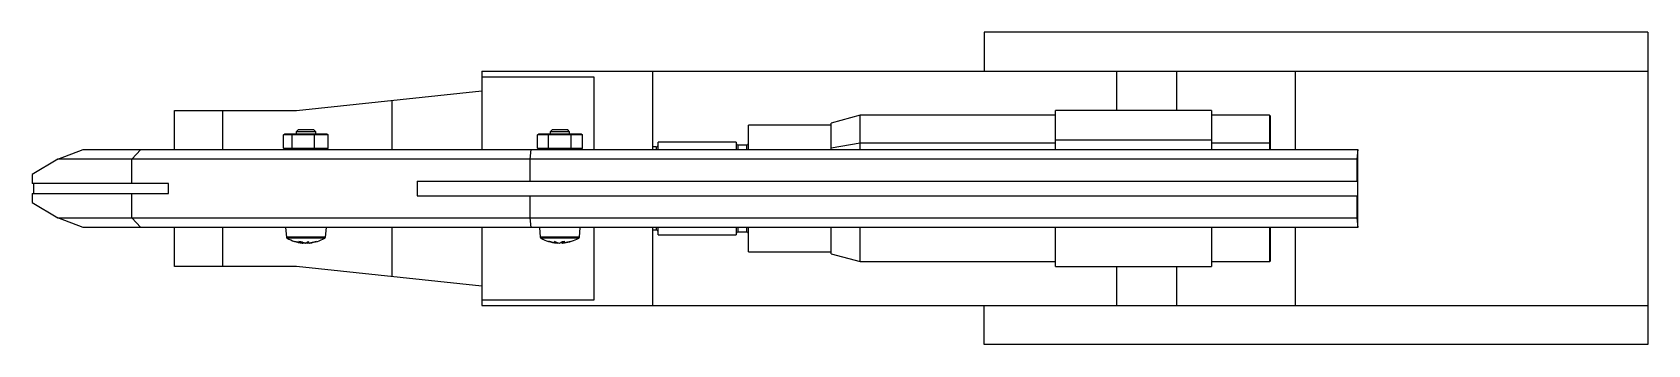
# Paper-space layout '_Top' of a CAD drawing. Header units: millimetres. Extents: x -104 to 61, y -68 to -36.
import ezdxf

# ---------------------------------------------------------------- set-up
doc = ezdxf.new("R2010")
doc.units = ezdxf.units.MM

psp = doc.layouts.new('_Top')

# ---------------------------------------------------------------- linework, layer by layer
at = {"color": 7, "linetype": 'Continuous', "lineweight": 25}
for p, q in [((61.35, -36.39), (-6.65, -36.39)), ((-6.65, -36.39), (-6.65, -40.39)), ((61.35, -36.39), (61.35, -68.39)), ((-58.15, -40.39), (61.35, -40.39)), ((-58.15, -40.39), (-58.15, -48.39)), ((-46.65, -40.98), (-58.15, -40.98)), ((-46.65, -48.39), (-46.65, -40.98)), ((-40.65, -40.39), (-40.65, -48.39)), ((6.93, -44.39), (6.93, -40.39)), ((13.05, -40.39), (13.05, -44.39)), ((25.2, -40.39), (25.2, -48.39)), ((-77.15, -44.39), (-58.15, -42.39)), ((-89.65, -44.39), (-77.15, -44.39)), ((-89.65, -48.39), (-89.65, -44.39)), ((-84.7, -48.39), (-84.7, -44.39)), ((-67.38, -43.37), (-67.38, -48.39)), ((16.64, -44.39), (0.64, -44.39)), ((0.64, -48.39), (0.64, -44.39)), ((16.64, -44.39), (16.64, -48.39)), ((-22.36, -45.92), (-30.83, -45.92)), ((-30.83, -48.39), (-30.83, -45.92)), ((-19.36, -44.89), (-22.36, -45.7)), ((-22.36, -48.39), (-22.36, -45.7)), ((0.64, -44.89), (-19.36, -44.89)), ((-19.36, -48.39), (-19.36, -44.89)), ((22.59, -44.89), (16.64, -44.89)), ((22.59, -44.89), (22.59, -48.39)), ((22.64, -44.94), (22.64, -48.39)), ((-78.47, -46.91), (-78.33, -46.79)), ((-73.89, -46.91), (-78.47, -46.91)), ((-78.47, -48.27), (-78.47, -46.91)), ((-78.33, -46.79), (-74.03, -46.79)), ((-77.5, -46.79), (-77.58, -46.91)), ((-77.58, -48.27), (-77.58, -46.91)), ((-76.98, -46.39), (-77.18, -46.59)), ((-77.18, -46.59), (-77.18, -46.79)), ((-75.18, -46.59), (-77.18, -46.59)), ((-75.38, -46.39), (-76.98, -46.39)), ((-75.18, -46.59), (-75.38, -46.39)), ((-75.34, -46.79), (-75.29, -46.91)), ((-75.29, -48.27), (-75.29, -46.91)), ((-75.18, -46.79), (-75.18, -46.59)), ((-74.03, -46.79), (-73.89, -46.91)), ((-73.89, -48.27), (-73.89, -46.91)), ((-52.46, -46.91), (-52.32, -46.79)), ((-47.84, -46.91), (-52.46, -46.91)), ((-52.46, -48.27), (-52.46, -46.91)), ((-52.32, -46.79), (-47.98, -46.79)), ((-51.24, -46.79), (-51.31, -46.91)), ((-51.31, -48.27), (-51.31, -46.91)), ((-50.95, -46.39), (-51.15, -46.59)), ((-51.15, -46.59), (-51.15, -46.79)), ((-49.15, -46.59), (-51.15, -46.59)), ((-49.35, -46.39), (-50.95, -46.39)), ((-49.15, -46.59), (-49.35, -46.39)), ((-49.15, -46.79), (-49.15, -46.59)), ((-49.06, -46.79), (-49, -46.91)), ((-49, -48.27), (-49, -46.91)), ((-47.98, -46.79), (-47.84, -46.91)), ((-47.84, -48.27), (-47.84, -46.91)), ((-32.08, -47.64), (-40.08, -47.64)), ((-40.08, -48.39), (-40.08, -47.64)), ((-32.08, -47.64), (-32.08, -48.39)), ((-31.03, -47.94), (-31.88, -47.94)), ((-31.88, -48.39), (-31.88, -47.94)), ((-31.03, -47.94), (-31.03, -48.39)), ((-19.36, -47.75), (-22.36, -48.25)), ((0.64, -47.75), (-19.36, -47.75)), ((16.64, -47.44), (0.64, -47.44)), ((22.59, -47.75), (16.64, -47.75)), ((-101.61, -49.39), (-104.23, -50.96)), ((-101.61, -49.39), (-99.03, -48.39)), ((31.54, -49.39), (-101.61, -49.39)), ((-99.03, -48.39), (31.65, -48.39)), ((-93.12, -48.39), (-94.03, -49.39)), ((-94.03, -51.89), (-94.03, -49.39)), ((-78.47, -48.27), (-73.89, -48.27)), ((-78.33, -48.39), (-78.47, -48.27)), ((-77.58, -48.27), (-77.5, -48.39)), ((-75.29, -48.27), (-75.34, -48.39)), ((-73.89, -48.27), (-74.03, -48.39)), ((-53.13, -48.39), (-53.22, -49.39)), ((-53.22, -49.39), (-53.22, -51.64)), ((-52.46, -48.27), (-47.84, -48.27)), ((-52.32, -48.39), (-52.46, -48.27)), ((-51.31, -48.27), (-51.24, -48.39)), ((-49, -48.27), (-49.06, -48.39)), ((-47.84, -48.27), (-47.98, -48.39)), ((-40.28, -48.14), (-40.65, -48.14)), ((-40.28, -48.14), (-40.28, -48.39)), ((31.64, -48.41), (31.54, -49.39)), ((31.54, -49.39), (31.54, -51.64)), ((31.64, -48.39), (31.64, -48.41)), ((31.64, -51.64), (31.64, -48.41)), ((31.65, -51.64), (31.65, -48.39)), ((-104.23, -50.96), (-104.23, -51.89)), ((-90.26, -51.89), (-104.23, -51.89)), ((-104.23, -52.89), (-90.26, -52.89)), ((-104.23, -52.89), (-104.23, -53.83)), ((-104.12, -51.89), (-104.12, -52.89)), ((-94.03, -55.39), (-94.03, -52.89)), ((-90.26, -52.89), (-90.26, -51.89)), ((-64.79, -51.64), (-64.79, -53.14)), ((-64.79, -51.64), (31.65, -51.64)), ((31.65, -53.14), (31.65, -51.64)), ((-104.23, -53.83), (-101.61, -55.39)), ((-64.79, -53.14), (31.65, -53.14)), ((-53.22, -53.14), (-53.22, -55.39)), ((31.54, -53.14), (31.54, -55.39)), ((31.64, -56.38), (31.64, -53.14)), ((31.65, -56.39), (31.65, -53.14)), ((-101.61, -55.39), (31.54, -55.39)), ((-99.03, -56.39), (-101.61, -55.39)), ((-94.03, -55.39), (-93.12, -56.39)), ((-53.22, -55.39), (-53.13, -56.39)), ((31.54, -55.39), (31.64, -56.38)), ((31.65, -56.39), (-99.03, -56.39)), ((-89.65, -60.39), (-89.65, -56.39)), ((-84.7, -60.39), (-84.7, -56.39)), ((-78.27, -56.39), (-78.19, -57.38)), ((-74.17, -57.38), (-78.19, -57.38)), ((-74.25, -57.49), (-78.11, -57.49)), ((-76.54, -57.98), (-77.35, -57.81)), ((-77.34, -57.81), (-76.51, -57.98)), ((-76.38, -57.98), (-76.53, -57.94)), ((-76.49, -57.99), (-76.48, -57.91)), ((-76.18, -57.98), (-75.94, -57.81)), ((-76.03, -57.98), (-76.04, -57.88)), ((-75.93, -57.81), (-76.03, -57.98)), ((-75.98, -57.98), (-75.25, -57.81)), ((-75.88, -57.93), (-75.87, -57.99)), ((-75.83, -57.93), (-75.83, -57.98)), ((-75.1, -57.81), (-75.81, -57.98)), ((-74.17, -57.38), (-74.09, -56.39)), ((-67.38, -56.39), (-67.38, -61.42)), ((-58.15, -56.39), (-58.15, -64.39)), ((-52.24, -56.39), (-52.16, -57.38)), ((-48.14, -57.38), (-52.16, -57.38)), ((-48.22, -57.49), (-52.08, -57.49)), ((-50.69, -57.81), (-50.24, -57.98)), ((-50.38, -57.98), (-50.69, -57.81)), ((-50.19, -57.98), (-49.89, -57.81)), ((-49.93, -57.93), (-50.06, -57.98)), ((-49.92, -57.98), (-49.93, -57.83)), ((-49.9, -57.81), (-49.89, -57.98)), ((-49.89, -57.98), (-49.9, -57.81)), ((-49.63, -57.81), (-49.89, -57.98)), ((-49.86, -57.98), (-49.07, -57.81)), ((-49.06, -57.81), (-49.8, -57.98)), ((-48.14, -57.38), (-48.06, -56.39)), ((-46.65, -63.81), (-46.65, -56.39)), ((-40.65, -56.39), (-40.65, -64.39)), ((-40.65, -56.64), (-40.28, -56.64)), ((-40.28, -56.39), (-40.28, -56.64)), ((-40.08, -57.15), (-40.08, -56.39)), ((-40.08, -57.15), (-32.08, -57.15)), ((-32.08, -56.39), (-32.08, -57.15)), ((-31.88, -56.84), (-31.88, -56.39)), ((-31.88, -56.84), (-31.03, -56.84)), ((-31.03, -56.39), (-31.03, -56.84)), ((-30.83, -58.87), (-30.83, -56.39)), ((-22.36, -59.09), (-22.36, -56.39)), ((-19.36, -59.89), (-19.36, -56.39)), ((0.64, -60.39), (0.64, -56.39)), ((16.64, -56.39), (16.64, -60.39)), ((22.59, -56.39), (22.59, -59.89)), ((22.64, -56.39), (22.64, -59.84)), ((25.2, -56.39), (25.2, -64.39)), ((31.64, -56.38), (31.64, -56.39)), ((-76.57, -57.98), (-76.54, -57.98)), ((-75.83, -57.98), (-75.79, -57.98)), ((-75.82, -57.98), (-75.82, -57.98)), ((-50.41, -57.98), (-50.41, -57.98)), ((-30.83, -58.87), (-22.36, -58.87)), ((-22.36, -59.09), (-19.36, -59.89)), ((-77.15, -60.39), (-89.65, -60.39)), ((-58.15, -62.39), (-77.15, -60.39)), ((-19.36, -59.89), (0.64, -59.89)), ((0.64, -60.39), (16.64, -60.39)), ((6.93, -64.39), (6.93, -60.39)), ((13.05, -60.39), (13.05, -64.39)), ((16.64, -59.89), (22.59, -59.89)), ((-58.15, -63.81), (-46.65, -63.81)), ((-58.15, -64.39), (61.35, -64.39)), ((-6.65, -68.39), (-6.65, -64.39)), ((61.35, -68.39), (-6.65, -68.39))]:
    psp.add_line(p, q, dxfattribs=at)
at = {"color": 7, "linetype": 'Continuous', "lineweight": 25, "flags": 128}
psp.add_lwpolyline([(22.59, -47.75), (22.6, -47.75), (22.61, -47.75), (22.62, -47.75), (22.62, -47.76), (22.63, -47.76), (22.63, -47.77), (22.64, -47.77), (22.64, -47.78)], dxfattribs=at)
at = {"color": 7, "linetype": 'Continuous', "lineweight": 25}
for centre, radius, start, end in [((22.59, -44.94), 0.05, 0, 90), ((-40.28, -47.94), 0.2, 270, 360), ((-31.88, -47.74), 0.2, 180, 270), ((-31.03, -47.74), 0.2, 270, 360), ((-78.04, -57.36), 0.15, 185, 241.0448), ((-76.17, -53.99), 4, 241.0448, 264.3692), ((-76.19, -53.99), 4, 275.6622, 298.9552), ((-74.32, -57.36), 0.15, 298.9552, 355), ((-52.01, -57.36), 0.15, 185, 241.0448), ((-50.14, -53.99), 4, 241.0448, 264.6737), ((-50.16, -53.99), 4, 276.3337, 298.9552), ((-48.29, -57.36), 0.15, 298.9552, 355), ((-40.28, -56.84), 0.2, 360, 90), ((-31.88, -57.04), 0.2, 90, 180), ((-31.03, -57.04), 0.2, 360, 90), ((22.59, -59.84), 0.05, 270, 0)]:
    psp.add_arc(centre, radius, start, end, dxfattribs=at)
for points, knots in [([(-77.35, -57.81), (-77.34, -57.81), (-77.34, -57.81), (-77.34, -57.81), (-77.34, -57.81)], [0, 0, 0, 0, 0.56002, 1, 1, 1, 1]), ([(-76.92, -57.81), (-76.91, -57.81), (-76.87, -57.81), (-76.84, -57.81), (-76.82, -57.81)], [0, 0, 0, 0, 0.559998, 1, 1, 1, 1]), ([(-76.51, -57.98), (-76.5, -57.98), (-76.49, -57.98), (-76.49, -57.98), (-76.48, -57.98), (-76.53, -57.97), (-76.73, -57.93), (-76.86, -57.85), (-76.92, -57.81)], [0, 0, 0, 0, 0.015479, 0.031213, 0.046126, 0.061383, 0.500098, 1, 1, 1, 1]), ([(-76.82, -57.81), (-76.8, -57.81), (-76.76, -57.81), (-76.72, -57.81), (-76.71, -57.81)], [0, 0, 0, 0, 0.560015, 1, 1, 1, 1]), ([(-76.71, -57.81), (-76.62, -57.85), (-76.49, -57.91), (-76.35, -57.95), (-76.28, -57.97), (-76.25, -57.98), (-76.23, -57.98), (-76.21, -57.98), (-76.2, -57.98), (-76.19, -57.98), (-76.18, -57.98)], [0, 0, 0, 0, 0.499032, 0.748714, 0.877832, 0.938148, 0.953068, 0.967988, 0.984007, 1, 1, 1, 1]), ([(-75.94, -57.81), (-75.94, -57.81), (-75.93, -57.81), (-75.93, -57.81), (-75.93, -57.81)], [0, 0, 0, 0, 0.56002, 1, 1, 1, 1]), ([(-75.25, -57.81), (-75.22, -57.81), (-75.16, -57.81), (-75.12, -57.81), (-75.1, -57.81)], [0, 0, 0, 0, 0.560033, 1, 1, 1, 1]), ([(-51.32, -57.81), (-51.31, -57.81), (-51.3, -57.81), (-51.29, -57.81), (-51.28, -57.81)], [0, 0, 0, 0, 0.559998, 1, 1, 1, 1]), ([(-50.5, -57.98), (-50.5, -57.98), (-50.5, -57.98), (-50.5, -57.98), (-50.51, -57.98), (-50.63, -57.97), (-50.93, -57.93), (-51.18, -57.85), (-51.32, -57.81)], [0, 0, 0, 0, 0.015479, 0.031213, 0.046126, 0.061383, 0.500098, 1, 1, 1, 1]), ([(-51.28, -57.81), (-51.27, -57.81), (-51.26, -57.81), (-51.24, -57.81), (-51.23, -57.81)], [0, 0, 0, 0, 0.560015, 1, 1, 1, 1]), ([(-51.23, -57.81), (-51.09, -57.85), (-50.88, -57.91), (-50.62, -57.95), (-50.5, -57.97), (-50.44, -57.98), (-50.41, -57.98), (-50.4, -57.98), (-50.38, -57.98), (-50.38, -57.98), (-50.38, -57.98)], [0, 0, 0, 0, 0.4990319, 0.7487139, 0.8778321, 0.9381482, 0.953068, 0.9679877, 0.9840066, 1, 1, 1, 1]), ([(-50.69, -57.81), (-50.69, -57.81), (-50.69, -57.81), (-50.69, -57.81), (-50.69, -57.81)], [0, 0, 0, 0, 0.56002, 1, 1, 1, 1]), ([(-49.89, -57.81), (-49.84, -57.81), (-49.75, -57.81), (-49.67, -57.81), (-49.63, -57.81)], [0, 0, 0, 0, 0.560033, 1, 1, 1, 1]), ([(-49.07, -57.81), (-49.07, -57.81), (-49.06, -57.81), (-49.06, -57.81), (-49.06, -57.81)], [0, 0, 0, 0, 0.56002, 1, 1, 1, 1]), ([(-76.54, -57.98), (-76.54, -57.98), (-76.54, -57.98), (-76.54, -57.98), (-76.54, -57.98)], [0, 0, 0, 0, 0.4744, 1, 1, 1, 1]), ([(-76.33, -57.98), (-76.33, -57.98), (-76.34, -57.98), (-76.36, -57.98), (-76.37, -57.98), (-76.38, -57.98), (-76.38, -57.98)], [0, 0, 0, 0, 0.279365, 0.558946, 0.779153, 1, 1, 1, 1]), ([(-76.03, -57.96), (-76.06, -57.96), (-76.09, -57.97), (-76.12, -57.98), (-76.14, -57.98), (-76.15, -57.98), (-76.16, -57.98), (-76.17, -57.98), (-76.18, -57.98)], [0, 0, 0, 0, 0.502361, 0.748053, 0.808827, 0.869601, 0.934853, 1, 1, 1, 1]), ([(-76.03, -57.98), (-76.03, -57.98), (-76.02, -57.98), (-76.01, -57.98), (-75.99, -57.98), (-75.98, -57.98), (-75.98, -57.98)], [0, 0, 0, 0, 0.279365, 0.558946, 0.779153, 1, 1, 1, 1]), ([(-75.81, -57.98), (-75.81, -57.98), (-75.82, -57.98), (-75.83, -57.98), (-75.83, -57.98), (-75.83, -57.98)], [0, 0, 0, 0, 0.481737, 0.963941, 1, 1, 1, 1]), ([(-50.41, -57.98), (-50.41, -57.98), (-50.42, -57.98), (-50.43, -57.98), (-50.43, -57.98), (-50.44, -57.98)], [0, 0, 0, 0, 0.323962, 0.661518, 1, 1, 1, 1]), ([(-50.24, -57.98), (-50.24, -57.98), (-50.22, -57.98), (-50.21, -57.98), (-50.2, -57.98), (-50.19, -57.98), (-50.19, -57.98)], [0, 0, 0, 0, 0.279365, 0.558946, 0.779153, 1, 1, 1, 1]), ([(-49.89, -57.98), (-49.89, -57.98), (-49.9, -57.98), (-49.91, -57.98), (-49.92, -57.98), (-49.92, -57.98), (-49.92, -57.98)], [0, 0, 0, 0, 0.0421605, 0.3466568, 0.6735899, 1, 1, 1, 1]), ([(-49.89, -57.98), (-49.89, -57.98), (-49.89, -57.98), (-49.89, -57.98), (-49.89, -57.98)], [0, 0, 0, 0, 0.803683, 1, 1, 1, 1]), ([(-49.88, -57.98), (-49.88, -57.98), (-49.88, -57.98), (-49.87, -57.98), (-49.86, -57.98)], [0, 0, 0, 0, 0.499315, 1, 1, 1, 1])]:
    psp.add_open_spline(points, degree=3, knots=knots, dxfattribs=at)

doc.saveas('drawing.dxf')
